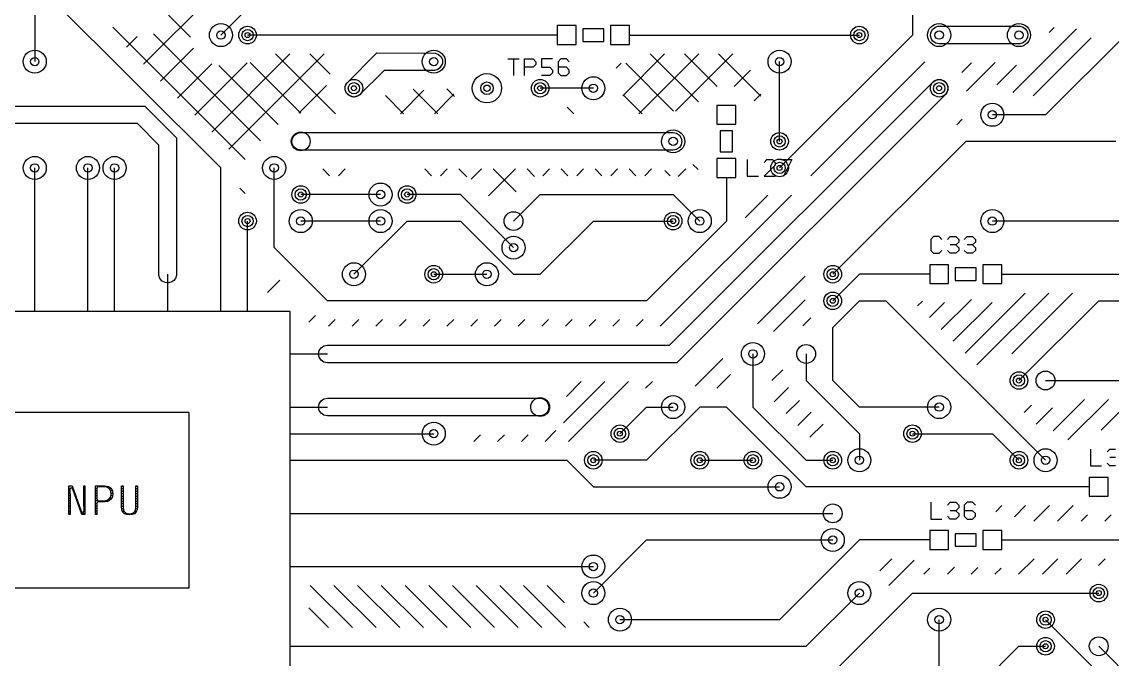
# Model space of a CAD drawing. Extents: x 7 to 280, y 7 to 360.
# Drawn here: x 195 to 247, y 172.1 to 202.6 of the extents above; entities that cross this region are included whole.
import ezdxf

# ---------------------------------------------------------------- set-up
doc = ezdxf.new("R2010")
doc.units = 0
doc.layers.add('SCORE', color=5, linetype='CONTINUOUS')

msp = doc.modelspace()

# ---------------------------------------------------------------- linework, layer by layer
at = {"layer": 'SCORE'}
for p, q in [((204.47, 195.58), (191.77, 208.28)), ((200.7763, 200.5465), (207.6097, 207.38)), ((195.58, 203.2), (195.58, 200.66)), ((204.47, 201.93), (205.74, 203.2)), ((237.49, 203.2), (237.49, 201.93)), ((201.9724, 202.8856), (203.0236, 201.8343)), ((199.3053, 202.3), (205.6188, 195.9865)), ((221.43, 202.38), (220.53, 202.38)), ((220.53, 202.38), (220.53, 201.48)), ((221.43, 201.48), (221.43, 202.38)), ((222.75, 202.23), (221.75, 202.23)), ((221.75, 202.23), (221.75, 201.63)), ((222.75, 201.63), (222.75, 202.23)), ((223.97, 202.38), (223.07, 202.38)), ((223.07, 202.38), (223.07, 201.48)), ((223.97, 201.48), (223.97, 202.38)), ((238.342, 201.8888), (238.3581, 202.0519)), ((238.3581, 202.0519), (238.4353, 202.1964)), ((238.4353, 202.1964), (238.562, 202.3004)), ((238.562, 202.3004), (238.7188, 202.348)), ((238.7188, 202.348), (242.6112, 202.348)), ((242.2792, 199.1886), (245.3114, 202.2208)), ((242.6112, 202.348), (242.768, 202.3004)), ((242.768, 202.3004), (242.867, 202.227)), ((242.867, 202.227), (242.9404, 202.128)), ((242.9404, 202.128), (242.988, 201.9712)), ((244.0141, 202.0548), (244.2582, 202.299)), ((199.9631, 201.3597), (200.4677, 201.8643)), ((201.2468, 201.9848), (206.3573, 196.8743)), ((218.44, 201.93), (205.74, 201.93)), ((220.53, 201.93), (218.44, 201.93)), ((220.53, 201.48), (221.43, 201.48)), ((221.75, 201.63), (222.75, 201.63)), ((223.07, 201.48), (223.97, 201.48)), ((223.97, 201.93), (226.06, 201.93)), ((226.06, 201.93), (234.95, 201.93)), ((237.49, 201.93), (231.14, 195.58)), ((238.3896, 201.732), (238.342, 201.8888)), ((238.463, 201.633), (238.3896, 201.732)), ((238.5993, 201.542), (238.463, 201.633)), ((238.76, 201.51), (238.5993, 201.542)), ((242.6112, 201.512), (238.76, 201.51)), ((242.768, 201.5596), (242.6112, 201.512)), ((242.8947, 201.6636), (242.768, 201.5596)), ((242.9719, 201.8081), (242.8947, 201.6636)), ((242.988, 201.9712), (242.9719, 201.8081)), ((243.242, 199.02), (246.0184, 201.7965)), ((247.65, 201.93), (243.84, 198.12)), ((201.5894, 199.7334), (203.1619, 201.3058)), ((204.029, 197.2938), (207.7651, 201.03)), ((204.8421, 196.4807), (209.3915, 201.03)), ((207.0806, 201.03), (209.9406, 198.17)), ((208.707, 201.03), (209.6809, 200.0561)), ((210.4708, 199.6233), (211.916, 201.08)), ((211.916, 201.08), (214.7119, 201.0719)), ((214.7119, 201.0719), (214.8633, 201.0092)), ((214.8633, 201.0092), (214.9792, 200.8933)), ((223.6536, 199.0287), (225.6549, 201.03)), ((224.4213, 198.17), (227.2813, 201.03)), ((224.9705, 201.03), (227.2656, 198.7349)), ((226.1728, 198.2952), (228.9076, 201.03)), ((226.5968, 201.03), (228.1568, 199.47)), ((228.2231, 201.03), (230.24, 199.0131)), ((202.4026, 198.9202), (204.031, 200.5486)), ((203.2158, 198.107), (205.7194, 200.6107)), ((204.3743, 200.4836), (207.1995, 197.6585)), ((205.8675, 200.6168), (208.285, 198.1993)), ((215.0419, 200.5781), (214.927, 200.363)), ((214.9792, 200.8933), (215.0419, 200.7419)), ((215.0419, 200.7419), (215.0419, 200.5781)), ((218.17, 200.79), (218.7033, 200.79)), ((218.4367, 200.79), (218.4367, 199.99)), ((218.97, 199.99), (218.97, 200.79)), ((218.97, 200.79), (219.37, 200.79)), ((219.37, 200.79), (219.5033, 200.6567)), ((219.5033, 200.5233), (219.37, 200.39)), ((219.5033, 200.6567), (219.5033, 200.5233)), ((220.3033, 200.79), (219.77, 200.79)), ((219.77, 200.79), (219.77, 200.39)), ((220.7033, 200.79), (220.57, 200.6567)), ((220.57, 200.6567), (220.57, 200.1233)), ((220.97, 200.79), (220.7033, 200.79)), ((221.1033, 200.6567), (220.97, 200.79)), ((223.342, 200.3434), (223.5786, 200.58)), ((223.7941, 200.58), (226.0748, 198.2993)), ((231.14, 196.85), (231.14, 200.66)), ((232.6333, 195.1996), (238.0825, 200.6487)), ((239.842, 200.1455), (240.3073, 200.6108)), ((240.0713, 199.2434), (241.4393, 200.6114)), ((241.5129, 199.5536), (242.4452, 200.4859)), ((212.264, 200.24), (211.0533, 199.0408)), ((214.6712, 200.242), (212.264, 200.24)), ((214.828, 200.2896), (214.6712, 200.242)), ((214.927, 200.363), (214.828, 200.2896)), ((219.37, 200.39), (218.97, 200.39)), ((219.77, 200.39), (220.17, 200.39)), ((220.17, 199.99), (219.77, 199.99)), ((220.17, 200.39), (220.3033, 200.2567)), ((220.3033, 200.1233), (220.17, 199.99)), ((220.3033, 200.2567), (220.3033, 200.1233)), ((220.97, 200.39), (220.57, 200.39)), ((220.57, 200.1233), (220.7033, 199.99)), ((220.7033, 199.99), (220.97, 199.99)), ((221.1033, 200.2567), (220.97, 200.39)), ((220.97, 199.99), (221.1033, 200.1233)), ((221.1033, 200.1233), (221.1033, 200.2567)), ((228.974, 199.47), (229.7508, 200.2468)), ((208.184, 198.1962), (209.507, 199.5192)), ((210.4081, 199.4719), (210.4708, 199.6233)), ((210.4081, 199.3081), (210.4081, 199.4719)), ((222.25, 199.39), (219.71, 199.39)), ((225.886, 187.11), (238.463, 199.687)), ((238.463, 199.687), (238.5993, 199.778)), ((238.5993, 199.778), (238.76, 199.81)), ((238.76, 199.81), (238.9207, 199.778)), ((238.9207, 199.778), (239.057, 199.687)), ((239.057, 199.687), (239.148, 199.5507)), ((239.148, 199.5507), (239.18, 199.39)), ((239.18, 199.39), (239.148, 199.2293)), ((210.4708, 199.1567), (210.4081, 199.3081)), ((210.5867, 199.0408), (210.4708, 199.1567)), ((210.82, 198.97), (210.5867, 199.0408)), ((211.0533, 199.0408), (210.82, 198.97)), ((212.3274, 199.036), (213.1933, 198.17)), ((213.0369, 198.17), (214.1568, 199.29)), ((213.6485, 199.3412), (214.8197, 198.17)), ((214.6632, 198.17), (215.5964, 199.1032)), ((215.2609, 199.3551), (215.6202, 198.9959)), ((223.6663, 199.0814), (224.5778, 198.17)), ((239.057, 199.093), (226.234, 186.27)), ((229.9217, 198.7914), (230.24, 199.1097)), ((239.148, 199.2293), (239.057, 199.093)), ((186.69, 198.54), (200.834, 198.54)), ((200.834, 198.54), (202.35, 197.024)), ((221.0051, 198.49), (221.3251, 198.17)), ((229.05, 198.57), (228.15, 198.57)), ((228.15, 198.57), (228.15, 197.67)), ((229.05, 197.67), (229.05, 198.57)), ((239.5988, 197.6395), (239.8664, 197.9071)), ((243.84, 198.12), (241.3, 198.12)), ((200.486, 197.7), (186.69, 197.7)), ((201.51, 196.676), (200.486, 197.7)), ((228.15, 197.67), (229.05, 197.67)), ((228.9, 197.35), (228.3, 197.35)), ((228.3, 197.35), (228.3, 196.35)), ((228.9, 196.35), (228.9, 197.35)), ((202.35, 197.024), (202.348, 190.4588)), ((207.86, 196.85), (207.892, 197.0107)), ((207.892, 196.6893), (207.86, 196.85)), ((207.892, 197.0107), (207.983, 197.147)), ((207.983, 197.147), (208.1193, 197.238)), ((208.1193, 197.238), (208.28, 197.27)), ((208.28, 197.27), (226.06, 197.27)), ((226.06, 197.27), (226.2207, 197.238)), ((226.2207, 197.238), (226.357, 197.147)), ((226.357, 197.147), (226.448, 197.0107)), ((226.448, 197.0107), (226.48, 196.85)), ((226.48, 196.85), (226.448, 196.6893)), ((240.03, 196.85), (233.68, 190.5)), ((245.11, 196.85), (240.03, 196.85)), ((247.2, 196.85), (245.11, 196.85)), ((201.512, 190.4588), (201.51, 196.676)), ((207.983, 196.553), (207.892, 196.6893)), ((208.1193, 196.462), (207.983, 196.553)), ((208.28, 196.43), (208.1193, 196.462)), ((226.06, 196.43), (208.28, 196.43)), ((226.2207, 196.462), (226.06, 196.43)), ((226.357, 196.553), (226.2207, 196.462)), ((226.448, 196.6893), (226.357, 196.553)), ((228.3, 196.35), (228.9, 196.35)), ((227.0007, 195.7471), (227.25, 195.4978)), ((229.05, 196.03), (228.15, 196.03)), ((228.15, 196.03), (228.15, 195.13)), ((229.05, 195.13), (229.05, 196.03)), ((229.6, 195.98), (229.6, 195.18)), ((230.4, 195.8467), (230.5333, 195.98)), ((230.5333, 195.98), (230.8, 195.98)), ((230.8, 195.98), (230.9333, 195.8467)), ((230.9333, 195.8467), (230.9333, 195.7133)), ((231.2, 195.98), (231.7333, 195.98)), ((231.7333, 195.98), (231.3333, 195.18)), ((195.58, 190.5), (195.58, 195.58)), ((198.12, 190.5), (198.12, 195.58)), ((199.39, 190.5), (199.39, 195.58)), ((204.47, 190.5), (204.47, 195.58)), ((207.01, 191.77), (207.01, 195.58)), ((209.328, 195.53), (209.648, 195.21)), ((210.0769, 195.21), (210.3969, 195.53)), ((214.207, 195.53), (214.527, 195.21)), ((214.9559, 195.21), (215.2759, 195.53)), ((215.8333, 195.53), (216.2086, 195.1548)), ((216.4179, 195.0456), (216.9022, 195.53)), ((217.2407, 194.2421), (218.5286, 195.53)), ((217.4597, 195.53), (218.5584, 194.4312)), ((219.086, 195.53), (219.446, 195.17)), ((219.8349, 195.21), (220.1549, 195.53)), ((220.7124, 195.53), (221.0324, 195.21)), ((221.4613, 195.21), (221.7813, 195.53)), ((222.3387, 195.53), (222.6587, 195.21)), ((223.0876, 195.21), (223.4076, 195.53)), ((223.9651, 195.53), (224.2851, 195.21)), ((224.714, 195.21), (225.034, 195.53)), ((225.6666, 195.4548), (225.9114, 195.21)), ((226.3058, 195.1755), (226.6616, 195.5312)), ((230.9333, 195.7133), (230.4, 195.18)), ((228.15, 195.13), (229.05, 195.13)), ((228.6, 195.13), (228.6, 193.04)), ((229.6, 195.18), (230.1333, 195.18)), ((230.4, 195.18), (230.9333, 195.18)), ((205.37, 194.6089), (205.6246, 194.3544)), ((212.09, 194.31), (208.28, 194.31)), ((215.9, 194.31), (213.36, 194.31)), ((218.44, 191.77), (215.9, 194.31)), ((218.44, 193.04), (219.71, 194.31)), ((219.71, 194.31), (226.06, 194.31)), ((225.4438, 188.01), (231.7138, 194.28)), ((226.06, 194.31), (227.33, 193.04)), ((229.5, 193.1976), (230.5824, 194.28)), ((205.74, 190.5), (205.74, 193.04)), ((212.09, 193.04), (208.28, 193.04)), ((210.82, 190.5), (213.36, 193.04)), ((213.36, 193.04), (215.9, 193.04)), ((215.9, 193.04), (218.44, 190.5)), ((219.71, 190.5), (222.25, 193.04)), ((222.25, 193.04), (226.06, 193.04)), ((228.6, 193.04), (224.79, 189.23)), ((247.65, 193.04), (241.3, 193.04)), ((238.4933, 192.3), (238.36, 192.1667)), ((238.36, 192.1667), (238.36, 191.6333)), ((238.76, 192.3), (238.4933, 192.3)), ((238.8933, 192.1667), (238.76, 192.3)), ((239.16, 192.1667), (239.2933, 192.3)), ((239.2933, 192.3), (239.56, 192.3)), ((239.56, 192.3), (239.6933, 192.1667)), ((239.6933, 192.1667), (239.6933, 192.0333)), ((239.96, 192.1667), (240.0933, 192.3)), ((240.0933, 192.3), (240.36, 192.3)), ((240.36, 192.3), (240.4933, 192.1667)), ((240.4933, 192.1667), (240.4933, 192.0333)), ((209.55, 189.23), (207.01, 191.77)), ((238.36, 191.6333), (238.4933, 191.5)), ((238.76, 191.5), (238.8933, 191.6333)), ((239.2933, 191.5), (239.16, 191.6333)), ((239.56, 191.9), (239.2933, 191.9)), ((239.6933, 192.0333), (239.56, 191.9)), ((239.56, 191.9), (239.6933, 191.7667)), ((239.6933, 191.6333), (239.56, 191.5)), ((239.6933, 191.7667), (239.6933, 191.6333)), ((240.0933, 191.5), (239.96, 191.6333)), ((240.36, 191.9), (240.0933, 191.9)), ((240.4933, 192.0333), (240.36, 191.9)), ((240.36, 191.9), (240.4933, 191.7667)), ((240.4933, 191.6333), (240.36, 191.5)), ((240.4933, 191.7667), (240.4933, 191.6333)), ((238.4933, 191.5), (238.76, 191.5)), ((239.56, 191.5), (239.2933, 191.5)), ((240.36, 191.5), (240.0933, 191.5)), ((239.21, 190.95), (238.31, 190.95)), ((238.31, 190.95), (238.31, 190.05)), ((239.21, 190.05), (239.21, 190.95)), ((240.53, 190.8), (239.53, 190.8)), ((239.53, 190.8), (239.53, 190.2)), ((240.53, 190.2), (240.53, 190.8)), ((241.75, 190.95), (240.85, 190.95)), ((240.85, 190.95), (240.85, 190.05)), ((241.75, 190.05), (241.75, 190.95)), ((195.58, 188.722), (195.58, 190.5)), ((198.12, 188.722), (198.12, 190.5)), ((199.39, 188.722), (199.39, 190.5)), ((201.5596, 190.302), (201.512, 190.4588)), ((201.6636, 190.1753), (201.5596, 190.302)), ((201.8081, 190.0981), (201.6636, 190.1753)), ((201.9712, 190.082), (201.8081, 190.0981)), ((201.93, 188.722), (201.93, 190.5)), ((202.128, 190.1296), (201.9712, 190.082)), ((202.227, 190.203), (202.128, 190.1296)), ((202.3004, 190.302), (202.227, 190.203)), ((202.348, 190.4588), (202.3004, 190.302)), ((204.47, 188.722), (204.47, 190.5)), ((205.74, 188.722), (205.74, 190.5)), ((206.6911, 189.622), (207.2881, 190.2191)), ((214.63, 190.5), (217.17, 190.5)), ((218.44, 190.5), (219.71, 190.5)), ((230.0829, 188.1236), (232.3638, 190.4046)), ((234.95, 190.5), (233.68, 189.23)), ((236.22, 190.5), (234.95, 190.5)), ((238.31, 190.5), (236.22, 190.5)), ((238.31, 190.05), (239.21, 190.05)), ((239.53, 190.2), (240.53, 190.2)), ((240.85, 190.05), (241.75, 190.05)), ((241.75, 190.5), (243.84, 190.5)), ((243.84, 190.5), (256.54, 190.5)), ((239.995, 186.7278), (242.8671, 189.6)), ((240.5606, 186.1622), (243.9985, 189.6)), ((242.223, 186.6932), (245.1299, 189.6)), ((224.79, 189.23), (209.55, 189.23)), ((230.8492, 187.7586), (232.361, 189.2704)), ((233.68, 187.96), (234.95, 189.23)), ((234.95, 189.23), (236.22, 189.23)), ((236.22, 189.23), (243.84, 181.61)), ((237.7322, 188.9906), (237.9621, 189.2204)), ((238.2979, 188.4249), (239.023, 189.15)), ((238.8636, 187.8592), (240.3044, 189.3)), ((239.4293, 187.2935), (241.2857, 189.15)), ((242.57, 185.42), (246.38, 189.23)), ((246.38, 189.23), (247.65, 189.23)), ((207.772, 188.722), (189.738, 188.722)), ((207.772, 170.688), (207.772, 188.722)), ((208.672, 188.2088), (208.9895, 188.5263)), ((209.6046, 188.01), (209.9246, 188.33)), ((210.7359, 188.01), (211.0559, 188.33)), ((211.8673, 188.01), (212.1873, 188.33)), ((212.9987, 188.01), (213.3187, 188.33)), ((214.1301, 188.01), (214.4501, 188.33)), ((215.2614, 188.01), (215.5814, 188.33)), ((216.3928, 188.01), (216.7128, 188.33)), ((217.5242, 188.01), (217.8442, 188.33)), ((218.6555, 188.01), (218.9755, 188.33)), ((219.7869, 188.01), (220.1069, 188.33)), ((220.9183, 188.01), (221.2383, 188.33)), ((222.0496, 188.01), (222.3696, 188.33)), ((223.181, 188.01), (223.501, 188.33)), ((224.3124, 188.01), (224.6324, 188.33)), ((232.2523, 188.0303), (232.6399, 188.4179)), ((233.68, 185.42), (233.68, 187.96)), ((209.162, 186.8507), (209.253, 186.987)), ((209.253, 186.987), (209.3893, 187.078)), ((209.3893, 187.078), (209.55, 187.11)), ((209.55, 187.11), (225.886, 187.11)), ((207.772, 186.69), (209.55, 186.69)), ((209.13, 186.69), (209.162, 186.8507)), ((209.162, 186.5293), (209.13, 186.69)), ((209.253, 186.393), (209.162, 186.5293)), ((209.3893, 186.302), (209.253, 186.393)), ((227.1093, 185.1501), (228.4364, 186.4771)), ((229.87, 186.69), (229.87, 184.15)), ((232.41, 186.69), (232.41, 185.42)), ((209.55, 186.27), (209.3893, 186.302)), ((226.234, 186.27), (209.55, 186.27)), ((230.77, 185.4166), (231.2903, 185.937)), ((220.8275, 183.3938), (222.8038, 185.37)), ((220.9602, 184.6578), (221.6724, 185.37)), ((221.0702, 182.505), (223.9351, 185.37)), ((224.7447, 185.0482), (225.0665, 185.37)), ((228.1406, 185.05), (228.8014, 185.7108)), ((232.41, 185.42), (234.95, 182.88)), ((234.95, 184.15), (233.68, 185.42)), ((243.84, 185.42), (247.65, 185.42)), ((230.8888, 184.404), (231.5735, 185.0888)), ((209.13, 184.15), (209.162, 184.3107)), ((209.162, 184.3107), (209.253, 184.447)), ((209.253, 184.447), (209.3893, 184.538)), ((209.3893, 184.538), (209.55, 184.57)), ((209.55, 184.57), (219.71, 184.57)), ((219.71, 184.57), (219.8707, 184.538)), ((219.8707, 184.538), (220.007, 184.447)), ((220.007, 184.447), (220.098, 184.3107)), ((220.098, 184.3107), (220.13, 184.15)), ((231.4544, 183.8383), (232.0867, 184.4706)), ((244.2005, 183.0138), (245.7067, 184.52)), ((244.9079, 182.5899), (246.8381, 184.52)), ((202.946, 183.896), (194.564, 183.896)), ((202.946, 175.514), (202.946, 183.896)), ((207.772, 184.15), (209.55, 184.15)), ((209.162, 183.9893), (209.13, 184.15)), ((209.253, 183.853), (209.162, 183.9893)), ((209.3893, 183.762), (209.253, 183.853)), ((220.007, 183.853), (219.8707, 183.762)), ((220.098, 183.9893), (220.007, 183.853)), ((220.13, 184.15), (220.098, 183.9893)), ((223.52, 182.88), (224.79, 184.15)), ((227.33, 184.15), (224.79, 181.61)), ((224.79, 184.15), (226.06, 184.15)), ((228.6, 184.15), (227.33, 184.15)), ((232.41, 180.34), (228.6, 184.15)), ((229.87, 184.15), (232.41, 181.61)), ((232.0201, 183.2727), (232.6523, 183.9049)), ((238.76, 184.15), (234.95, 184.15)), ((242.8234, 183.8994), (243.1673, 184.2433)), ((243.3891, 183.3337), (244.1658, 184.1105)), ((246.4895, 183.04), (247.6233, 184.1739)), ((209.55, 183.73), (209.3893, 183.762)), ((219.71, 183.73), (209.55, 183.73)), ((219.8707, 183.762), (219.71, 183.73)), ((232.5858, 182.707), (233.218, 183.3392)), ((207.772, 182.88), (209.55, 182.88)), ((209.55, 182.88), (214.63, 182.88)), ((216.5496, 182.51), (216.8696, 182.83)), ((217.681, 182.51), (218.001, 182.83)), ((218.8124, 182.51), (219.1324, 182.83)), ((219.9438, 182.51), (220.4662, 183.0325)), ((234.95, 182.88), (234.95, 181.61)), ((237.49, 182.88), (241.3, 182.88)), ((241.3, 182.88), (242.57, 181.61)), ((245.98, 182.14), (245.98, 181.34)), ((246.78, 182.0067), (246.9133, 182.14)), ((246.9133, 182.14), (247.18, 182.14)), ((247.18, 181.74), (246.9133, 181.74)), ((207.772, 181.61), (209.55, 181.61)), ((209.55, 181.61), (220.98, 181.61)), ((220.98, 181.61), (222.25, 180.34)), ((224.79, 181.61), (222.25, 181.61)), ((227.33, 181.61), (229.87, 181.61)), ((232.41, 181.61), (233.68, 181.61)), ((245.98, 181.34), (246.5133, 181.34)), ((246.9133, 181.34), (246.78, 181.4733)), ((247.18, 181.34), (246.9133, 181.34)), ((246.83, 180.79), (245.93, 180.79)), ((245.93, 180.79), (245.93, 179.89)), ((246.83, 179.89), (246.83, 180.79)), ((197.2141, 179.018), (197.2141, 180.392)), ((197.2141, 180.392), (197.3709, 180.392)), ((197.2141, 180.278), (197.2951, 180.278)), ((197.2141, 180.158), (197.256, 180.158)), ((197.2755, 180.2647), (197.2525, 180.2188)), ((197.2525, 180.2188), (197.2734, 179.7999)), ((197.33, 180.2852), (197.2755, 180.2647)), ((197.3717, 180.2705), (197.33, 180.2852)), ((197.3591, 180.278), (197.4109, 180.278)), ((197.3709, 180.392), (197.7976, 179.175)), ((197.3979, 180.2349), (197.3717, 180.2705)), ((197.8219, 179.018), (197.3979, 180.2349)), ((197.4246, 180.158), (197.453, 180.158)), ((197.9192, 179.6236), (197.9187, 180.392)), ((197.9187, 180.392), (197.9785, 180.392)), ((197.9187, 180.278), (197.9785, 180.278)), ((197.9187, 180.158), (197.9785, 180.158)), ((197.9785, 180.392), (197.9785, 179.018)), ((198.4734, 179.018), (198.4734, 180.392)), ((198.4734, 180.392), (198.9303, 180.3912)), ((198.4734, 180.278), (198.5502, 180.278)), ((198.4734, 180.158), (198.5489, 180.158)), ((198.5763, 180.3221), (198.5489, 180.2641)), ((198.5489, 180.2641), (198.5489, 179.7509)), ((198.6239, 180.3391), (198.5763, 180.3221)), ((198.9686, 180.3331), (198.6239, 180.3391)), ((198.9303, 180.3912), (199.0965, 180.3548)), ((199.0828, 180.2905), (198.9686, 180.3331)), ((199.1608, 180.2208), (199.0828, 180.2905)), ((199.0965, 180.3548), (199.2162, 180.2706)), ((199.1009, 180.278), (199.2089, 180.278)), ((199.2152, 180.1118), (199.1608, 180.2208)), ((199.1985, 180.158), (199.2839, 180.158)), ((199.2162, 180.2706), (199.2885, 180.1453)), ((199.2885, 180.1453), (199.3075, 179.9777)), ((199.7193, 179.3707), (199.7193, 180.392)), ((199.7193, 180.392), (199.7948, 180.392)), ((199.7193, 180.3772), (199.7948, 180.3772)), ((199.7193, 180.2572), (199.7948, 180.2572)), ((199.7193, 180.1372), (199.7948, 180.1372)), ((199.7948, 180.392), (199.7948, 179.3699)), ((200.4083, 179.3699), (200.4083, 180.392)), ((200.4083, 180.392), (200.4837, 180.392)), ((200.4083, 180.3772), (200.4837, 180.3772)), ((200.4083, 180.2572), (200.4837, 180.2572)), ((200.4083, 180.1372), (200.4837, 180.1372)), ((200.4837, 180.392), (200.4837, 179.3707)), ((222.25, 180.34), (231.14, 180.34)), ((243.84, 180.34), (232.41, 180.34)), ((245.93, 180.34), (243.84, 180.34)), ((197.2141, 180.038), (197.2636, 180.038)), ((197.2141, 179.918), (197.2696, 179.918)), ((197.2141, 179.798), (197.2735, 179.798)), ((197.2141, 179.678), (197.274, 179.678)), ((197.2734, 179.7999), (197.274, 179.018)), ((197.4665, 180.038), (197.495, 180.038)), ((197.5083, 179.918), (197.5371, 179.918)), ((197.5501, 179.798), (197.5792, 179.798)), ((197.5919, 179.678), (197.6212, 179.678)), ((197.9187, 180.038), (197.9785, 180.038)), ((197.9187, 179.918), (197.9785, 179.918)), ((197.9187, 179.798), (197.9785, 179.798)), ((197.9187, 179.678), (197.9785, 179.678)), ((197.9428, 179.1909), (197.9192, 179.6236)), ((198.4734, 180.038), (198.5489, 180.038)), ((198.4734, 179.918), (198.5489, 179.918)), ((198.4734, 179.798), (198.5489, 179.798)), ((198.4734, 179.678), (198.6067, 179.678)), ((198.5489, 179.7509), (198.5709, 179.6979)), ((198.5709, 179.6979), (198.6239, 179.6759)), ((198.6165, 179.6226), (198.5709, 179.601)), ((198.9304, 179.6238), (198.6165, 179.6226)), ((198.6239, 179.6759), (198.962, 179.6808)), ((199.0464, 179.6423), (198.9304, 179.6238)), ((198.9387, 179.678), (199.1311, 179.678)), ((198.962, 179.6808), (199.0323, 179.6997)), ((199.0323, 179.6997), (199.1095, 179.7437)), ((199.1813, 179.7121), (199.0464, 179.6423)), ((199.1095, 179.7437), (199.1915, 179.8428)), ((199.163, 179.798), (199.255, 179.798)), ((199.2698, 179.8249), (199.1813, 179.7121)), ((199.1915, 179.8428), (199.2269, 179.97)), ((199.2269, 179.97), (199.2152, 180.1118)), ((199.2186, 179.918), (199.3002, 179.918)), ((199.2274, 180.038), (199.3075, 180.038)), ((199.3075, 179.9777), (199.2698, 179.8249)), ((199.7193, 180.0172), (199.7948, 180.0172)), ((199.7193, 179.8972), (199.7948, 179.8972)), ((199.7193, 179.7772), (199.7948, 179.7772)), ((199.7193, 179.6572), (199.7948, 179.6572)), ((200.4083, 180.0172), (200.4837, 180.0172)), ((200.4083, 179.8972), (200.4837, 179.8972)), ((200.4083, 179.7772), (200.4837, 179.7772)), ((200.4083, 179.6572), (200.4837, 179.6572)), ((245.93, 179.89), (246.83, 179.89)), ((197.2141, 179.558), (197.274, 179.558)), ((197.2141, 179.438), (197.274, 179.438)), ((197.2141, 179.318), (197.274, 179.318)), ((197.2141, 179.198), (197.274, 179.198)), ((197.6337, 179.558), (197.6633, 179.558)), ((197.6755, 179.438), (197.7054, 179.438)), ((197.7173, 179.318), (197.7474, 179.318)), ((197.7591, 179.198), (197.7895, 179.198)), ((197.7976, 179.175), (197.8238, 179.1395)), ((197.8238, 179.1395), (197.8654, 179.1248)), ((197.8654, 179.1248), (197.9141, 179.1403)), ((197.9141, 179.1403), (197.9428, 179.1909)), ((197.921, 179.558), (197.9785, 179.558)), ((197.9264, 179.438), (197.9785, 179.438)), ((197.9345, 179.318), (197.9785, 179.318)), ((197.9433, 179.198), (197.9785, 179.198)), ((198.4734, 179.558), (198.5496, 179.558)), ((198.4734, 179.438), (198.5489, 179.438)), ((198.4734, 179.318), (198.5489, 179.318)), ((198.4734, 179.198), (198.5489, 179.198)), ((198.5709, 179.601), (198.5489, 179.548)), ((198.5489, 179.548), (198.5489, 179.018)), ((199.7193, 179.5372), (199.7948, 179.5372)), ((199.7193, 179.4172), (199.7948, 179.4172)), ((199.7338, 179.2451), (199.7193, 179.3707)), ((199.7243, 179.2972), (199.8004, 179.2972)), ((199.775, 179.1479), (199.7338, 179.2451)), ((199.7586, 179.1772), (199.8427, 179.1772)), ((199.8694, 179.0534), (199.775, 179.1479)), ((199.7948, 179.3699), (199.8118, 179.2466)), ((199.8118, 179.2466), (199.8503, 179.1649)), ((199.8503, 179.1649), (199.9139, 179.0989)), ((199.9139, 179.0989), (199.9998, 179.0584)), ((200.2024, 179.0584), (200.2877, 179.0987)), ((200.2877, 179.0987), (200.3516, 179.1643)), ((200.4284, 179.1472), (200.3347, 179.0532)), ((200.3516, 179.1643), (200.3909, 179.2462)), ((200.3597, 179.1772), (200.445, 179.1772)), ((200.3909, 179.2462), (200.4083, 179.3699)), ((200.4026, 179.2972), (200.4789, 179.2972)), ((200.4083, 179.5372), (200.4837, 179.5372)), ((200.4083, 179.4172), (200.4837, 179.4172)), ((200.4693, 179.2445), (200.4284, 179.1472)), ((200.4837, 179.3707), (200.4693, 179.2445)), ((238.36, 179.6), (238.36, 178.8)), ((239.16, 179.4667), (239.2933, 179.6)), ((239.2933, 179.6), (239.56, 179.6)), ((239.56, 179.2), (239.2933, 179.2)), ((239.56, 179.6), (239.6933, 179.4667)), ((239.6933, 179.3333), (239.56, 179.2)), ((239.56, 179.2), (239.6933, 179.0667)), ((239.6933, 179.4667), (239.6933, 179.3333)), ((240.0933, 179.6), (239.96, 179.4667)), ((239.96, 179.4667), (239.96, 178.9333)), ((240.36, 179.2), (239.96, 179.2)), ((240.36, 179.6), (240.0933, 179.6)), ((240.4933, 179.4667), (240.36, 179.6)), ((240.4933, 179.0667), (240.36, 179.2)), ((241.4681, 179.15), (241.7581, 179.44)), ((242.3602, 178.9107), (242.8895, 179.44)), ((243.2808, 178.7), (244.0208, 179.44)), ((244.4122, 178.7), (245.1516, 179.4394)), ((197.2141, 179.078), (197.274, 179.078)), ((197.274, 179.018), (197.2141, 179.018)), ((197.801, 179.078), (197.9785, 179.078)), ((197.9785, 179.018), (197.8219, 179.018)), ((198.4734, 179.078), (198.5489, 179.078)), ((198.5489, 179.018), (198.4734, 179.018)), ((199.864, 179.0572), (200.0044, 179.0572)), ((199.9698, 179.0119), (199.8694, 179.0534)), ((200.1016, 178.9972), (199.9698, 179.0119)), ((199.9998, 179.0584), (200.0988, 179.0455)), ((200.0988, 179.0455), (200.2024, 179.0584)), ((200.2342, 179.0118), (200.1016, 178.9972)), ((200.1976, 179.0572), (200.3404, 179.0572)), ((200.3347, 179.0532), (200.2342, 179.0118)), ((207.772, 179.07), (209.55, 179.07)), ((209.55, 179.07), (233.68, 179.07)), ((238.36, 178.8), (238.8933, 178.8)), ((239.2933, 178.8), (239.16, 178.9333)), ((239.56, 178.8), (239.2933, 178.8)), ((239.6933, 178.9333), (239.56, 178.8)), ((239.6933, 179.0667), (239.6933, 178.9333)), ((239.96, 178.9333), (240.0933, 178.8)), ((240.0933, 178.8), (240.36, 178.8)), ((240.36, 178.8), (240.4933, 178.9333)), ((240.4933, 178.9333), (240.4933, 179.0667)), ((245.5436, 178.7), (245.8386, 178.9951)), ((246.6749, 178.7), (246.9777, 179.0027)), ((239.21, 178.25), (238.31, 178.25)), ((238.31, 178.25), (238.31, 177.35)), ((239.21, 177.35), (239.21, 178.25)), ((240.53, 178.1), (239.53, 178.1)), ((239.53, 178.1), (239.53, 177.5)), ((240.53, 177.5), (240.53, 178.1)), ((241.75, 178.25), (240.85, 178.25)), ((240.85, 178.25), (240.85, 177.35)), ((241.75, 177.35), (241.75, 178.25)), ((222.25, 175.26), (224.79, 177.8)), ((224.79, 177.8), (233.68, 177.8)), ((234.95, 177.8), (231.14, 173.99)), ((236.22, 177.8), (234.95, 177.8)), ((238.31, 177.8), (236.22, 177.8)), ((241.75, 177.8), (243.84, 177.8)), ((243.84, 177.8), (247.65, 177.8)), ((238.31, 177.35), (239.21, 177.35)), ((239.53, 177.5), (240.53, 177.5)), ((240.85, 177.35), (241.75, 177.35)), ((207.772, 176.53), (209.55, 176.53)), ((209.55, 176.53), (222.25, 176.53)), ((235.9327, 176.3254), (236.5073, 176.9)), ((236.3549, 175.6162), (237.5729, 176.8342)), ((239.1614, 176.16), (239.5, 176.4986)), ((242.5555, 176.16), (243.2955, 176.9)), ((243.6869, 176.16), (244.4269, 176.9)), ((244.8182, 176.16), (245.5582, 176.9)), ((246.369, 176.5793), (246.6896, 176.9)), ((238.03, 176.16), (238.32, 176.45)), ((240.2928, 176.16), (240.6146, 176.4818)), ((241.4241, 176.16), (241.7141, 176.45)), ((194.564, 175.514), (202.946, 175.514)), ((208.7332, 175.63), (210.7431, 173.6202)), ((209.8646, 175.63), (211.8743, 173.6203)), ((210.996, 175.63), (213.0055, 173.6205)), ((212.1273, 175.63), (214.1367, 173.6206)), ((213.2587, 175.63), (215.268, 173.6208)), ((214.3901, 175.63), (216.3992, 173.6209)), ((215.5214, 175.63), (217.5304, 173.621)), ((216.6528, 175.63), (218.6616, 173.6212)), ((217.7842, 175.63), (219.7928, 173.6213)), ((218.9156, 175.63), (220.9241, 173.6215)), ((220.0469, 175.63), (220.8746, 174.8024)), ((232.41, 172.72), (234.95, 175.26)), ((233.68, 171.45), (237.49, 175.26)), ((237.49, 175.26), (246.38, 175.26)), ((208.672, 174.5599), (209.6118, 173.62)), ((221.7924, 173.8846), (222.0553, 173.6216)), ((231.14, 173.99), (223.52, 173.99)), ((238.76, 170.18), (238.76, 173.99)), ((247.65, 170.18), (243.84, 173.99)), ((207.772, 172.72), (209.55, 172.72)), ((209.55, 172.72), (232.41, 172.72)), ((238.76, 168.91), (242.57, 172.72)), ((242.57, 172.72), (243.84, 172.72)), ((246.38, 172.72), (250.19, 168.91))]:
    msp.add_line(p, q, dxfattribs=at)
for centre, radius in [((204.47, 201.93), 0.55), ((204.47, 201.93), 0.2), ((205.74, 201.93), 0.42), ((205.74, 201.93), 0.27), ((205.74, 201.93), 0.12), ((234.95, 201.93), 0.42), ((234.95, 201.93), 0.27), ((234.95, 201.93), 0.12), ((238.76, 201.93), 0.55), ((238.76, 201.93), 0.2), ((242.57, 201.93), 0.55), ((242.57, 201.93), 0.2), ((195.58, 200.66), 0.55), ((214.63, 200.66), 0.55), ((231.14, 200.66), 0.55), ((195.58, 200.66), 0.2), ((214.63, 200.66), 0.2), ((231.14, 200.66), 0.2), ((217.17, 199.39), 0.7), ((222.25, 199.39), 0.55), ((210.82, 199.39), 0.42), ((210.82, 199.39), 0.27), ((210.82, 199.39), 0.12), ((217.17, 199.39), 0.3), ((217.17, 199.39), 0.15), ((219.71, 199.39), 0.42), ((219.71, 199.39), 0.27), ((219.71, 199.39), 0.12), ((222.25, 199.39), 0.2), ((238.76, 199.39), 0.42), ((238.76, 199.39), 0.27), ((238.76, 199.39), 0.12), ((241.3, 198.12), 0.55), ((241.3, 198.12), 0.2), ((226.06, 196.85), 0.55), ((208.28, 196.85), 0.45), ((226.06, 196.85), 0.2), ((231.14, 196.85), 0.42), ((231.14, 196.85), 0.27), ((231.14, 196.85), 0.12), ((195.58, 195.58), 0.55), ((195.58, 195.58), 0.2), ((198.12, 195.58), 0.55), ((198.12, 195.58), 0.2), ((199.39, 195.58), 0.55), ((199.39, 195.58), 0.2), ((207.01, 195.58), 0.55), ((207.01, 195.58), 0.2), ((231.14, 195.58), 0.42), ((231.14, 195.58), 0.27), ((231.14, 195.58), 0.12), ((208.28, 194.31), 0.42), ((212.09, 194.31), 0.55), ((213.36, 194.31), 0.42), ((208.28, 194.31), 0.27), ((208.28, 194.31), 0.12), ((212.09, 194.31), 0.2), ((213.36, 194.31), 0.27), ((213.36, 194.31), 0.12), ((205.74, 193.04), 0.42), ((205.74, 193.04), 0.27), ((205.74, 193.04), 0.12), ((208.28, 193.04), 0.55), ((208.28, 193.04), 0.2), ((212.09, 193.04), 0.55), ((212.09, 193.04), 0.2), ((218.44, 193.04), 0.45), ((226.06, 193.04), 0.42), ((226.06, 193.04), 0.27), ((226.06, 193.04), 0.12), ((227.33, 193.04), 0.55), ((227.33, 193.04), 0.2), ((241.3, 193.04), 0.55), ((241.3, 193.04), 0.2), ((218.44, 191.77), 0.55), ((218.44, 191.77), 0.2), ((210.82, 190.5), 0.55), ((210.82, 190.5), 0.2), ((214.63, 190.5), 0.42), ((214.63, 190.5), 0.27), ((214.63, 190.5), 0.12), ((217.17, 190.5), 0.55), ((217.17, 190.5), 0.2), ((233.68, 190.5), 0.42), ((233.68, 190.5), 0.27), ((233.68, 190.5), 0.12), ((233.68, 189.23), 0.42), ((233.68, 189.23), 0.27), ((233.68, 189.23), 0.12), ((229.87, 186.69), 0.55), ((232.41, 186.69), 0.45), ((229.87, 186.69), 0.2), ((243.84, 185.42), 0.45), ((242.57, 185.42), 0.42), ((242.57, 185.42), 0.27), ((242.57, 185.42), 0.12), ((219.71, 184.15), 0.45), ((226.06, 184.15), 0.55), ((226.06, 184.15), 0.2), ((238.76, 184.15), 0.55), ((238.76, 184.15), 0.2), ((214.63, 182.88), 0.55), ((223.52, 182.88), 0.42), ((237.49, 182.88), 0.42), ((214.63, 182.88), 0.2), ((223.52, 182.88), 0.27), ((223.52, 182.88), 0.12), ((237.49, 182.88), 0.27), ((237.49, 182.88), 0.12), ((222.25, 181.61), 0.42), ((222.25, 181.61), 0.27), ((222.25, 181.61), 0.12), ((227.33, 181.61), 0.42), ((227.33, 181.61), 0.27), ((227.33, 181.61), 0.12), ((229.87, 181.61), 0.42), ((229.87, 181.61), 0.27), ((229.87, 181.61), 0.12), ((233.68, 181.61), 0.42), ((233.68, 181.61), 0.27), ((233.68, 181.61), 0.12), ((234.95, 181.61), 0.55), ((234.95, 181.61), 0.2), ((242.57, 181.61), 0.42), ((242.57, 181.61), 0.27), ((242.57, 181.61), 0.12), ((243.84, 181.61), 0.55), ((243.84, 181.61), 0.2), ((231.14, 180.34), 0.55), ((231.14, 180.34), 0.2), ((233.68, 179.07), 0.45), ((233.68, 177.8), 0.55), ((233.68, 177.8), 0.2), ((222.25, 176.53), 0.55), ((222.25, 176.53), 0.2), ((222.25, 175.26), 0.55), ((222.25, 175.26), 0.2), ((234.95, 175.26), 0.55), ((234.95, 175.26), 0.2), ((246.38, 175.26), 0.42), ((246.38, 175.26), 0.27), ((246.38, 175.26), 0.12), ((223.52, 173.99), 0.55), ((238.76, 173.99), 0.55), ((243.84, 173.99), 0.42), ((223.52, 173.99), 0.2), ((238.76, 173.99), 0.2), ((243.84, 173.99), 0.27), ((243.84, 173.99), 0.12), ((243.84, 172.72), 0.42), ((243.84, 172.72), 0.27), ((243.84, 172.72), 0.12), ((246.38, 172.72), 0.45)]:
    msp.add_circle(centre, radius, dxfattribs=at)

doc.saveas('drawing.dxf')
